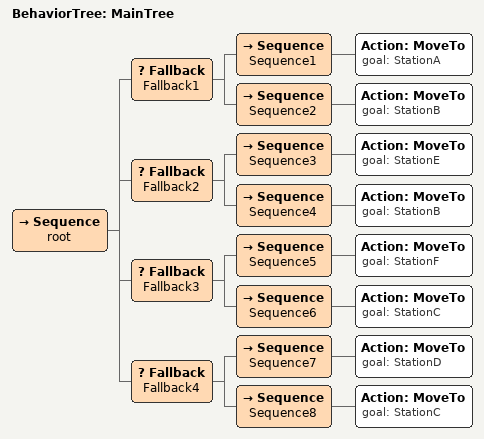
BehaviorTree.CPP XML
<root main_tree_to_execute="MainTree">
	<BehaviorTree ID="MainTree">
		<Sequence name="root">
			<Fallback name="Fallback1">
				<Sequence name="Sequence1">
					<Action ID="MoveTo" goal="StationA"/>
				</Sequence>
				<Sequence name="Sequence2">
					<Action ID="MoveTo" goal="StationB"/>
				</Sequence>
			</Fallback>
			<Fallback name="Fallback2">
				<Sequence name="Sequence3">
					<Action ID="MoveTo" goal="StationE"/>
				</Sequence>
				<Sequence name="Sequence4">
					<Action ID="MoveTo" goal="StationB"/>
				</Sequence>
			</Fallback>
			<Fallback name="Fallback3">
				<Sequence name="Sequence5">
					<Action ID="MoveTo" goal="StationF"/>
				</Sequence>
				<Sequence name="Sequence6">
					<Action ID="MoveTo" goal="StationC"/>
				</Sequence>
			</Fallback>
			<Fallback name="Fallback4">
				<Sequence name="Sequence7">
					<Action ID="MoveTo" goal="StationD"/>
				</Sequence>
				<Sequence name="Sequence8">
					<Action ID="MoveTo" goal="StationC"/>
				</Sequence>
			</Fallback>
		</Sequence>
	</BehaviorTree>
</root>
